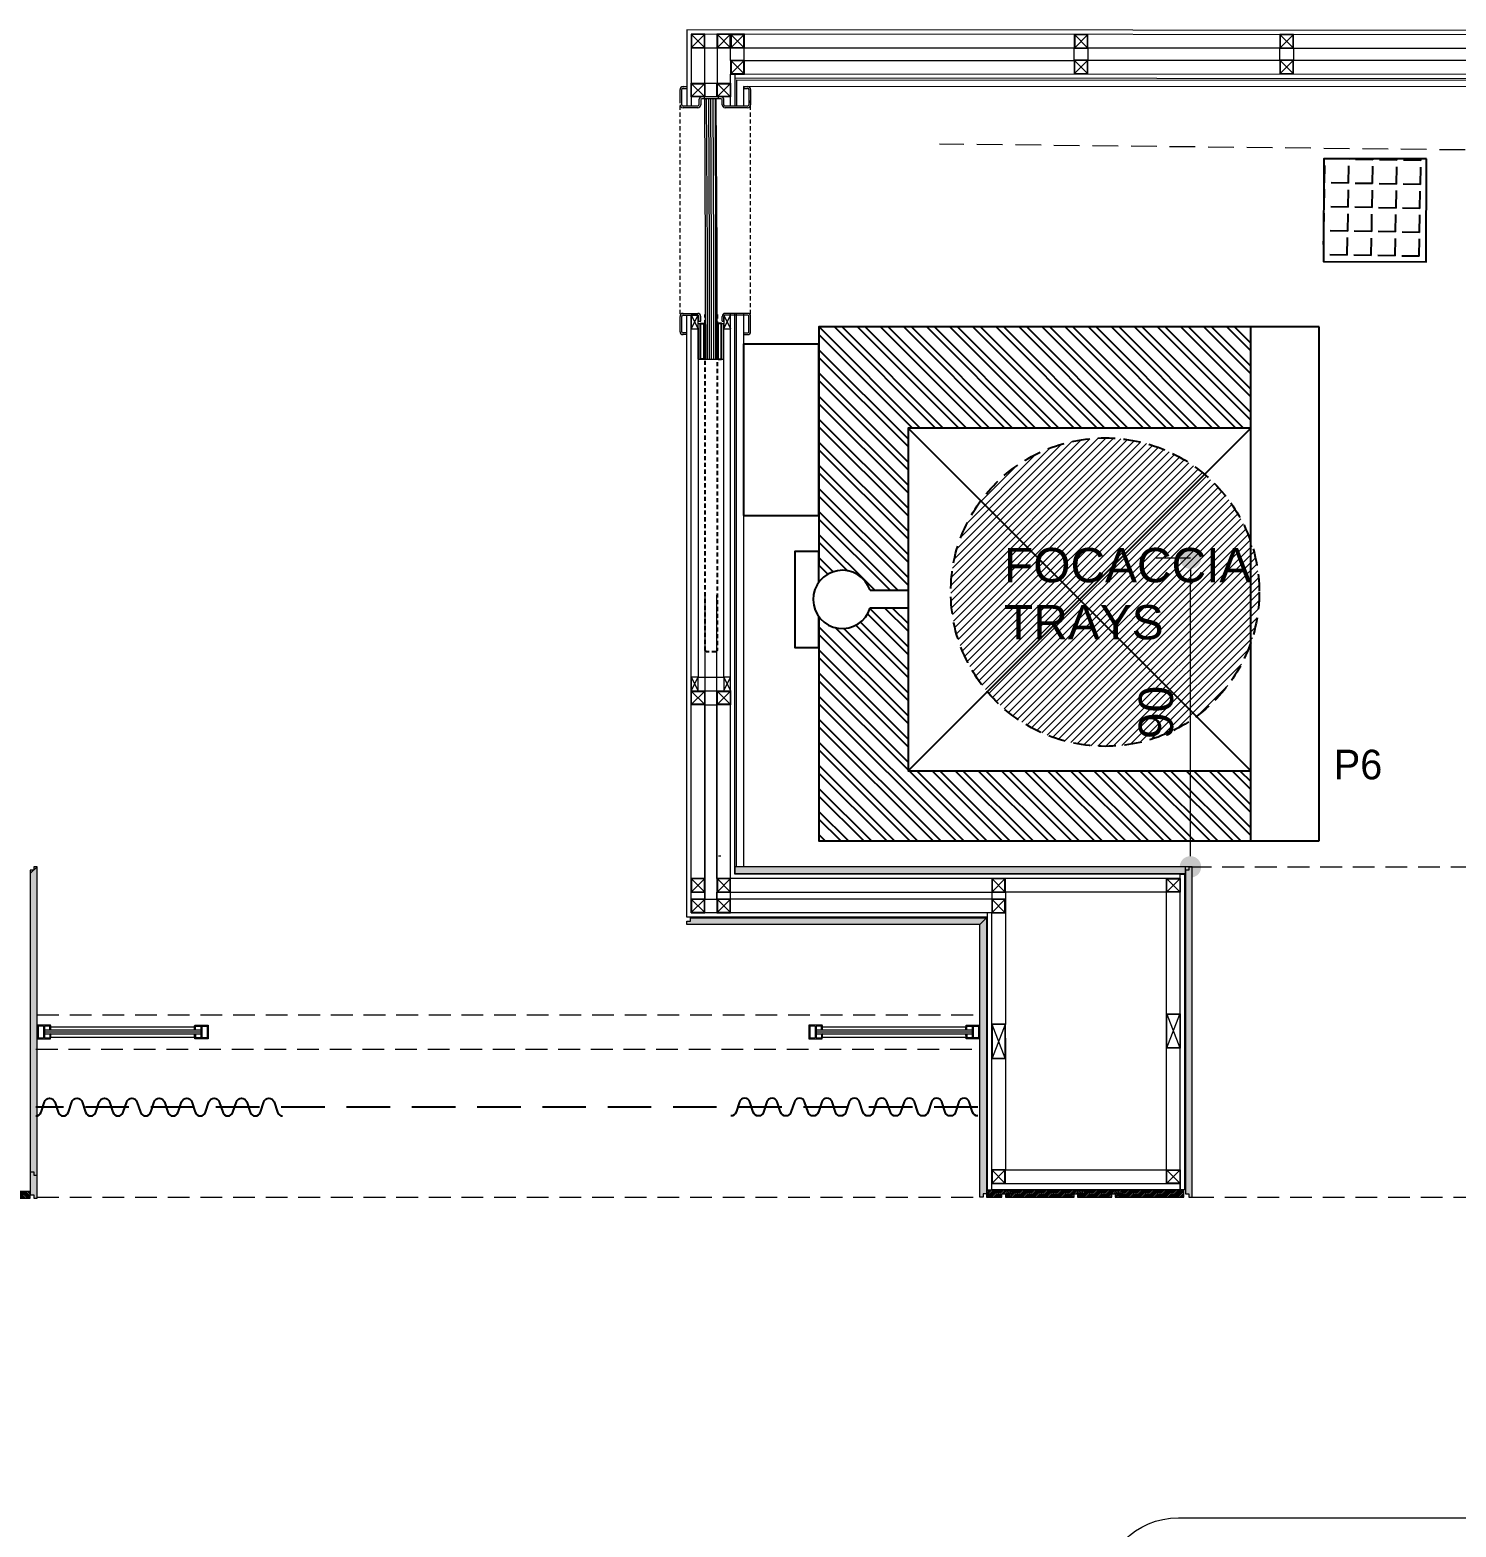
# Model space of a CAD drawing. Header units: centimetres. Extents: x 5488 to 20269, y -31398 to -19684.
# Drawn here: x 17343.6 to 17759.7, y -23240.3 to -22803.4 of the extents above; entities that cross this region are included whole.
import ezdxf
from ezdxf.enums import TextEntityAlignment as Align

# ---------------------------------------------------------------- set-up
doc = ezdxf.new("R2010")
doc.units = ezdxf.units.CM
doc.header["$PDMODE"] = 1
for name, pattern in [('( Hidden )', [0.375, 0.25, -0.125]), ('DASHED', [0.75, 0.5, -0.25]), ('HIDDEN', [9.525, 6.35, -3.175]), ('HIDDENX2', [19.05, 12.7, -6.35]), ('Overhead', [3.96875, 2.38125, -1.5875])]:
    doc.linetypes.add(name, pattern=pattern)
for name, color, linetype in [('0-LNS-VLF-PERDE', 10, 'Continuous'), ('11_Glas', 7, 'Continuous'), ('Normteile_KS', 8, 'Continuous'), ('S2000-002 Çizgi', 7, 'Continuous')]:
    doc.layers.add(name, color=color, linetype=linetype)
for name, color, linetype, lineweight in [('xxx_Auto_Dograma_Cam', 153, 'Continuous', 0), ('xxx_Auto_Dograma_Metal', 157, 'Continuous', 0), ('xxx_Auto_Duvar_Alcipan', 51, 'Continuous', 0), ('xxx_Auto_Duvar_Duvar Gorunus 02', 251, 'Continuous', 9), ('xxx_Auto_Element_Dograma Cam', 140, 'Continuous', 9), ('xxx_Auto_Element_Dograma Metal', 211, 'Continuous', 20), ('xxx_Auto_Kaplama_Ahşap', 34, 'Continuous', 0), ('xxx_Auto_Kaplama_Ahşap Tarama', 16, 'Continuous', 5), ('xxx_Auto_Kaplama_Doğal Taş', 43, 'Continuous', 13), ('xxx_Auto_Kaplama_Mermer', 43, 'Continuous', 13), ('xxx_Auto_Kaplama_Paslanmaz', 163, 'Continuous', 0), ('xxx_Auto_Konstruksiyon_Metal', 141, 'Continuous', 0), ('xxx_Auto_Mobilya_Ahsap', 34, 'Continuous', 20), ('xxx_Auto_Olcu_Ic', 33, 'Continuous', 9), ('xxx_Auto_Tefris_Silik', 252, 'Continuous', 13), ('xxx_Auto_Yardimci_Yazi', 7, 'Continuous', 9)]:
    doc.layers.add(name, color=color, linetype=linetype, lineweight=lineweight)
doc.layers.add('xxx_Auto_Kaplama_Mermer Tarama', color=7, linetype='Continuous', lineweight=0, true_color=0xadadad)
doc.styles.add('AUTOBAN', font='')
doc.styles.get("Standard").update_dxf_attribs({"font": 'arial.ttf'})
doc.styles.add('TAKSİM', font='GOTHIC.TTF', dxfattribs={"height": 20})
doc.styles.get('AUTOBAN').set_extended_font_data('Helvetica Normal Tr')
doc.dimstyles.new('AUTO_DIM_1-50', dxfattribs={"dimtxt": 10, "dimasz": 6.25, "dimexe": 10, "dimexo": 10, "dimgap": 5, "dimtad": 1, "dimdec": 0, "dimzin": 0, "dimdsep": 46, "dimtxsty": 'AUTOBAN', "dimblk": 'DOT', "dimcen": 5, "dimclrd": 256, "dimclre": 256, "dimclrt": 256, "dimadec": 0, "dimazin": 0, "dimtfac": 1, "dimtdec": 0, "dimtix": 1, "dimtofl": 0, "dimtmove": 1, "dimatfit": 3, "dimfxl": 15, "dimfxlon": 1, "dimtolj": 1, "dimtzin": 0, "dimlwd": -1, "dimlwe": -1, "dimarcsym": 0})

# ---------------------------------------------------------------- blocks, each defined once
blk = doc.blocks.new('gizliprofil_e')
at = {"layer": 'xxx_Auto_Element_Dograma Metal'}
for p, q in [((0.05, -2.3), (0.05, 1.1)), ((0.35, -2.3), (0.35, 1.1))]:
    blk.add_line(p, q, dxfattribs=at)
for points in [[(-1.7, -2.6), (2.2, -2.6), (2.2, 1.4), (-1.7, 1.4)], [(-1.5, 0.05), (-1.5, 0.05), (-1.5, 0.05), (-1.5, 1.1)], [(0.05, 1.1), (-1.5, 1.1)], [(0.35, -2.3), (1.9, -2.3), (1.9, 1.1), (0.35, 1.1)], [(-1.5, -1.25), (-1.5, -1.25), (-1.5, -1.25), (-1.5, -2.3)], [(-1.5, -2.3), (0.05, -2.3)]]:
    blk.add_lwpolyline(points, dxfattribs=at)
for centre, radius, start, end in [((3.52, 0.34), 5.32, 168.5228, 183.0808), ((-1.65, 0.24), 0.24, 230.6527, 307.686), ((2.75, -1.6), 4.56, 175.6886, 192.7072), ((-1.65, -1.44), 0.24, 52.3134, 129.3468)]:
    blk.add_arc(centre, radius, start, end, dxfattribs=at)
blk = doc.blocks.new('A$Cb3d25d0a')
at = {"layer": 'xxx_Auto_Konstruksiyon_Metal', "lineweight": 20}
h = blk.add_hatch(color=256, dxfattribs=at)
h.dxf.hatch_style = 1
h.paths.add_polyline_path([(2, 2), (2, -2), (-2, -2), (-2, 2)])
h.paths.add_polyline_path([(1.88, 1.88), (-1.88, 1.88), (-1.88, -1.88), (1.88, -1.88)], flags=16)
for points in [[(2, -2), (2, 2), (-2, 2), (-2, -2)], [(1.88, -1.88), (1.88, 1.88), (-1.88, 1.88), (-1.88, -1.88)]]:
    blk.add_lwpolyline(points, close=True, dxfattribs=at)
for points in [[(1.88, -1.88), (-1.88, 1.88)], [(1.88, 1.88), (-1.88, -1.88)]]:
    blk.add_lwpolyline(points, dxfattribs=at)
blk = doc.blocks.new('4X10 PROFİL')
at = {"layer": 'xxx_Auto_Konstruksiyon_Metal'}
h = blk.add_hatch(color=256, dxfattribs=at)
h.dxf.hatch_style = 1
h.paths.add_polyline_path([(6769.8, -31068.3), (6669.8, -31068.3), (6669.8, -31108.3), (6769.8, -31108.3)])
h.paths.add_polyline_path([(6768.8, -31107.3), (6670.8, -31107.3), (6670.8, -31069.3), (6768.8, -31069.3)], flags=16)
for p, q in [((6670.8, -31069.3), (6768.8, -31107.3)), ((6768.8, -31069.3), (6670.8, -31107.3))]:
    blk.add_line(p, q, dxfattribs=at)
for points in [[(6669.8, -31068.3), (6769.8, -31068.3), (6769.8, -31108.3), (6669.8, -31108.3)], [(6670.8, -31069.3), (6768.8, -31069.3), (6768.8, -31107.3), (6670.8, -31107.3)]]:
    blk.add_lwpolyline(points, close=True, dxfattribs=at)
blk = doc.blocks.new('A$C410F3985')
h = blk.add_hatch()
h.set_pattern_fill('ANSI32', color=256, scale=0.5)
h.set_pattern_definition([(45, (-12636.2415, 23374.5336), (-3.36759605, 3.36759605), []), (45, (-12633.9964, 23374.5336), (-3.36759605, 3.36759605), [])])
h.paths.add_polyline_path([(-84.57, 146), (-93.52, 146), (-150, 146), (-150, 20), (-129.52, 20), (-129.52, 120), (-81.96, 120), (-81.96, 131.02, -0.617986)])
h.paths.add_polyline_path([(0, 146), (-69.95, 146), (-74.47, 146, -0.608567), (-76.86, 131.09), (-76.86, 120), (-29.52, 120), (-29.52, 20), (0, 20)])
for p, q in [((-76.86, 131.09), (-76.86, 120)), ((-81.96, 131.02), (-81.96, 120)), ((-29.52, 120), (-129.52, 20)), ((-129.52, 120), (-29.52, 20)), ((-150, 20), (-150, 0)), ((0, 0), (0, 20)), ((-150, 0), (0, 0))]:
    blk.add_line(p, q)
for points in [[(-55, 168), (-55, 146), (-5, 146), (-5, 168)], [(-129.52, 20), (-29.52, 20), (-29.52, 120), (-129.52, 120)]]:
    blk.add_lwpolyline(points, close=True)
for points in [[(-74.47, 146), (-65.52, 146), (-65.52, 153), (-93.52, 153), (-93.52, 146), (-84.57, 146)], [(-84.57, 146), (-150, 146), (-150, 20), (0, 20), (0, 146), (-69.95, 146)]]:
    blk.add_lwpolyline(points)
blk.add_arc((-79.52, 139.16), 8.5, 288.2641, 253.3046)
blk = doc.blocks.new('_DOT')
at = {"color": 0, "linetype": 'ByBlock', "lineweight": 0}
blk.add_line((-0.5, 0), (-1, 0), dxfattribs=at)
at = {"linetype": 'ByBlock', "lineweight": 0, "const_width": 0.5}
blk.add_lwpolyline([(-0.25, 0, 1), (0.25, 0, 1)], format="xyb", close=True, dxfattribs=at)
blk = doc.blocks.new('*D383')
at = {"layer": 'Defpoints', "color": 0, "transparency": 16777216}
for p in [(17682.17, -22957.52), (17683.66, -22957.52), (17683.66, -23047.63)]:
    blk.add_point(p, dxfattribs=at)
at = {"layer": 'xxx_Auto_Olcu_Ic', "transparency": 16777216}
for p, q in [((17682.17, -22957.52), (17672.17, -22957.52)), ((17682.17, -23041.38), (17682.17, -22963.77)), ((17682.17, -23047.63), (17672.17, -23047.63))]:
    blk.add_line(p, q, dxfattribs=at)
at = {"layer": 'xxx_Auto_Olcu_Ic', "transparency": 16777216, "xscale": 6.25, "yscale": 6.25, "zscale": 6.25}
for p, rotation in [((17682.17, -22957.52), 90), ((17682.17, -23047.63), 270)]:
    blk.add_blockref('_DOT', p, dxfattribs=dict(at, rotation=rotation))
at = {"layer": 'xxx_Auto_Olcu_Ic', "transparency": 16777216, "insert": (17672.17, -23002.57), "char_height": 10, "attachment_point": 5, "rotation": 90, "style": 'AUTOBAN'}
blk.add_mtext('\\A1;90', dxfattribs=at)
blk = doc.blocks.new('*U119')
at = {"layer": '0-LNS-VLF-PERDE', "ltscale": 4}
for points in [[(-167.48, 3.42, 0.322823), (-165.98, 4.5), (-164.98, 7.5, -0.720759), (-161.98, 7.5), (-160.98, 4.5, 0.720759), (-157.98, 4.5), (-156.98, 7.5, -0.322823), (-155.48, 8.58, -0.322823), (-153.98, 7.5), (-152.98, 4.5, 0.720759), (-149.98, 4.5), (-148.98, 7.5, -0.720759), (-145.98, 7.5), (-144.98, 4.5, 0.720759), (-141.98, 4.5), (-140.98, 7.5, -0.322823), (-139.48, 8.58, -0.322823), (-137.98, 7.5), (-136.98, 4.5, 0.720759), (-133.98, 4.5), (-132.98, 7.5, -0.720759), (-129.98, 7.5), (-128.98, 4.5, 0.720759), (-125.98, 4.5), (-124.98, 7.5, -0.322823), (-123.48, 8.58, -0.322823), (-121.98, 7.5), (-120.98, 4.5, 0.720759), (-117.98, 4.5), (-116.98, 7.5, -0.720759), (-113.98, 7.5), (-112.98, 4.5, 0.322823), (-111.48, 3.42, 0.322823), (-109.98, 4.5), (-108.98, 7.5, -0.720759), (-105.98, 7.5), (-104.98, 4.5, 0.720759), (-101.98, 4.5), (-100.98, 7.5, -0.322823), (-99.48, 8.58, -0.322823), (-97.98, 7.5), (-96.98, 4.5, 0.322823), (-95.48, 3.42, 0.322823)], [(107.32, 3.42, -0.322823), (105.82, 4.5), (104.82, 7.5, 0.720759), (101.82, 7.5), (100.82, 4.5, -0.720759), (97.82, 4.5), (96.82, 7.5, 0.322823), (95.32, 8.58, 0.322823), (93.82, 7.5), (92.82, 4.5, -0.720759), (89.82, 4.5), (88.82, 7.5, 0.720759), (85.82, 7.5), (84.82, 4.5, -0.720759), (81.82, 4.5), (80.82, 7.5, 0.322823), (79.32, 8.58, 0.322823), (77.82, 7.5), (76.82, 4.5, -0.720759), (73.82, 4.5), (72.82, 7.5, 0.720759), (69.82, 7.5), (68.82, 4.5, -0.720759), (65.82, 4.5), (64.82, 7.5, 0.322823), (63.32, 8.58, 0.322823), (61.82, 7.5), (60.82, 4.5, -0.720759), (57.82, 4.5), (56.82, 7.5, 0.720759), (53.82, 7.5), (52.82, 4.5, -0.322823), (51.32, 3.42, -0.322823), (49.82, 4.5), (48.82, 7.5, 0.720759), (45.82, 7.5), (44.82, 4.5, -0.720759), (41.82, 4.5), (40.82, 7.5, 0.322823), (39.32, 8.58, 0.322823), (37.82, 7.5), (36.82, 4.5, -0.322823), (35.32, 3.42, -0.322823)]]:
    blk.add_lwpolyline(points, format="xyb", dxfattribs=at)
at = {"layer": '0-LNS-VLF-PERDE', "linetype": 'HIDDENX2'}
blk.add_lwpolyline([(-167.48, 6), (107.32, 6)], dxfattribs=at)

msp = doc.modelspace()

# ---------------------------------------------------------------- hatches: boundary and pattern name
at = {"layer": 'S2000-002 Çizgi'}
h = msp.add_hatch(dxfattribs=at)
h.set_pattern_fill('ANGLE', color=1, angle=88.961)
h.set_pattern_definition([(88.961003, (10220.387, 0), (-6.9838516, 0.1266585), [5.08, -1.905]), (178.961003, (10220.387, 0), (-0.1266585, -6.9838516), [5.08, -1.905])])
h.paths.add_polyline_path([(17720.99, -22870.97), (17750.99, -22871.03), (17751.06, -22841.03), (17721.06, -22840.97)])
at = {"layer": 'xxx_Auto_Kaplama_Ahşap Tarama'}
h = msp.add_hatch(dxfattribs=at)
h.set_pattern_fill('ANSI31', color=250, scale=0.5)
h.set_pattern_definition([(45, (5514.4748, 130.3254), (-1.122532015, 1.122532015), [])])
edge = h.paths.add_edge_path()
edge.add_arc((17657.25, -22967.46), 45, 0, 360)
at = {"layer": 'xxx_Auto_Kaplama_Ahşap Tarama', "true_color": 0xcba65d}
h = msp.add_hatch(dxfattribs=at)
h.set_pattern_fill('JIS_WOOD', color=43, scale=0.5, angle=90)
h.set_pattern_definition([(135, (-4827.79118, -1951.20593), (-0.2499999996, -0.2499999996), [])])
h.paths.add_polyline_path([(17343.68, -23142.32), (17329.72, -23142.32), (17329.72, -23143.32), (17328.72, -23143.32), (17328.72, -23144.32), (17343.68, -23144.32)])
h = msp.add_hatch(dxfattribs=at)
h.set_pattern_fill('JIS_WOOD', color=43, scale=0.5)
h.set_pattern_definition([(45, (11599.59725, -459.07674), (-0.2499999996, 0.2499999996), [])])
h.paths.add_polyline_path([(17627.17, -23143.01), (17630.17, -23143.01), (17630.17, -23142.01), (17629.85, -23142.01), (17622.68, -23142.01), (17622.68, -23144.01), (17627.17, -23144.01)])
h = msp.add_hatch(dxfattribs=at)
h.set_pattern_fill('JIS_WOOD', color=43, scale=0.5)
h.set_pattern_definition([(45, (11620.6389, -459.07674), (-0.2499999996, 0.2499999996), [])])
h.paths.add_polyline_path([(17648.21, -23143.01), (17651.21, -23143.01), (17651.21, -23142.01), (17650.89, -23142.01), (17630.21, -23142.01), (17630.21, -23143.11), (17628.17, -23143.11), (17628.17, -23144.01), (17648.21, -23144.01)])
h = msp.add_hatch(dxfattribs=at)
h.set_pattern_fill('JIS_WOOD', color=43, scale=0.5)
h.set_pattern_definition([(45, (11631.63644, -459.07965), (-0.2499999996, 0.2499999996), [])])
h.paths.add_polyline_path([(17659.21, -23143.01), (17662.21, -23143.01), (17662.21, -23142.01), (17661.89, -23142.01), (17651.21, -23142.01), (17651.21, -23143.11), (17649.21, -23143.11), (17649.21, -23144.01), (17659.21, -23144.01)])
h = msp.add_hatch(dxfattribs=at)
h.set_pattern_fill('JIS_WOOD', color=43, scale=0.5)
h.set_pattern_definition([(45, (11636.47193, -459.07965), (-0.2499999996, 0.2499999996), [])])
h.paths.add_polyline_path([(17680.25, -23142.01), (17675.85, -23142.01), (17662.21, -23142.01), (17662.21, -23143.11), (17660.21, -23143.11), (17660.21, -23144.01), (17680.25, -23144.02)])
at = {"layer": 'xxx_Auto_Kaplama_Mermer Tarama'}
h = msp.add_hatch(dxfattribs=at)
h.set_pattern_fill('AR-CONC', color=241, scale=0.01)
h.set_pattern_definition([(50, (11300.2989, -452.6365), (1.82184669, -0.15939086), [0.1905, -2.0955]), (355, (11300.2989, -452.6365), (-0.35243421, 1.91056845), [0.1524, -1.67640584]), (100.451445, (11300.4507, -452.6498), (1.46941247, 1.75117752), [0.16190009, -1.78090245]), (46.1842, (11300.2989, -452.1285), (2.7107904, -0.42042328), [0.28575, -3.14325]), (96.635558, (11300.5247, -452.1635), (2.37404134, 2.47426125), [0.24285023, -2.67135608]), (351.184151, (11300.2989, -452.1285), (2.37404134, 2.47426125), [0.22859967, -2.51459732]), (21, (11300.5529, -452.2555), (1.51614391, -1.02265198), [0.1905, -2.0955]), (326, (11300.5529, -452.2555), (0.61802028, 1.84187966), [0.1524, -1.6764]), (71.451445, (11300.6792, -452.3407), (2.13416419, 0.81922769), [0.16190009, -1.78089938]), (37.5, (11300.29885, -452.6365), (0.030886033, 0.845550389), [0, -1.65608, 0, -1.7018, 0, -1.68275]), (7.5, (11300.29885, -452.6365), (0.668196625, 1.001805748), [0, -0.97028, 0, -1.61798, 0, -0.64135]), (327.5, (11299.7324, -452.6365), (1.355905952, -0.05728744), [0, -0.635, 0, -1.9812, 0, -2.6289]), (317.5, (11299.4784, -452.6365), (1.481291814, 0.25426491), [0, -0.8255, 0, -1.31572, 0, -1.8669])])
h.paths.add_polyline_path([(17345.68, -23137.57), (17344.68, -23137.57), (17344.68, -23136.57), (17343.68, -23136.57), (17343.68, -23135.57), (17343.68, -23049.57), (17343.68, -23049.57), (17343.68, -23048.57), (17344.68, -23048.57), (17344.68, -23047.57), (17345.68, -23047.57)])
h = msp.add_hatch(dxfattribs=at)
h.set_pattern_fill('AR-CONC', color=241, scale=0.01)
h.set_pattern_definition([(50, (11300.2989, -452.6365), (1.82184669, -0.15939086), [0.1905, -2.0955]), (355, (11300.2989, -452.6365), (-0.35243421, 1.91056845), [0.1524, -1.67640584]), (100.451445, (11300.4507, -452.6498), (1.46941247, 1.75117752), [0.16190009, -1.78090245]), (46.1842, (11300.2989, -452.1285), (2.7107904, -0.42042328), [0.28575, -3.14325]), (96.635558, (11300.5247, -452.1635), (2.37404134, 2.47426125), [0.24285023, -2.67135608]), (351.184151, (11300.2989, -452.1285), (2.37404134, 2.47426125), [0.22859967, -2.51459732]), (21, (11300.5529, -452.2555), (1.51614391, -1.02265198), [0.1905, -2.0955]), (326, (11300.5529, -452.2555), (0.61802028, 1.84187966), [0.1524, -1.6764]), (71.451445, (11300.6792, -452.3407), (2.13416419, 0.81922769), [0.16190009, -1.78089938]), (37.5, (11300.29885, -452.6365), (0.030886033, 0.845550389), [0, -1.65608, 0, -1.7018, 0, -1.68275]), (7.5, (11300.29885, -452.6365), (0.668196625, 1.001805748), [0, -0.97028, 0, -1.61798, 0, -0.64135]), (327.5, (11299.7324, -452.6365), (1.355905952, -0.05728744), [0, -0.635, 0, -1.9812, 0, -2.6289]), (317.5, (11299.4784, -452.6365), (1.481291814, 0.25426491), [0, -0.8255, 0, -1.31572, 0, -1.8669])])
h.paths.add_polyline_path([(17345.68, -23047.57), (17343.68, -23049.57), (17343.68, -23049.57), (17343.68, -23049.57), (17343.68, -23135.57), (17343.68, -23143.32), (17344.68, -23143.32), (17344.68, -23144.32), (17345.68, -23144.32)])
h = msp.add_hatch(dxfattribs=at)
h.set_pattern_fill('AR-CONC', color=241, scale=0.01)
h.set_pattern_definition([(50, (10220.387, 7e-12), (1.82184669, -0.15939086), [0.1905, -2.0955]), (355, (10220.387, 7e-12), (-0.35243421, 1.91056845), [0.1524, -1.67640584]), (100.451445, (10220.5388, -0.0133), (1.46941247, 1.75117752), [0.16190009, -1.78090245]), (46.1842, (10220.387, 0.508), (2.7107904, -0.42042328), [0.28575, -3.14325]), (96.635558, (10220.6129, 0.473), (2.37404134, 2.47426125), [0.24285023, -2.67135608]), (351.184151, (10220.387, 0.508), (2.37404134, 2.47426125), [0.22859967, -2.51459732]), (21, (10220.641, 0.381), (1.51614391, -1.02265198), [0.1905, -2.0955]), (326, (10220.641, 0.381), (0.61802028, 1.84187966), [0.1524, -1.6764]), (71.451445, (10220.7673, 0.2958), (2.13416419, 0.81922769), [0.16190009, -1.78089938]), (37.5, (10220.38697, 7e-12), (0.030886033, 0.845550389), [0, -1.65608, 0, -1.7018, 0, -1.68275]), (7.5, (10220.387, 7e-12), (0.668196625, 1.001805748), [0, -0.97028, 0, -1.61798, 0, -0.64135]), (327.5, (10219.82055, 7e-12), (1.355905952, -0.05728744), [0, -0.635, 0, -1.9812, 0, -2.6289]), (317.5, (10219.5665, 7e-12), (1.481291814, 0.25426491), [0, -0.8255, 0, -1.31572, 0, -1.8669])])
h.paths.add_polyline_path([(17680.68, -23047.57), (17549.27, -23047.57), (17549.27, -23049.57), (17680.68, -23049.57)])
h = msp.add_hatch(dxfattribs=at)
h.set_pattern_fill('AR-CONC', color=241, scale=0.01)
h.set_pattern_definition([(50, (11637.298, -452.638), (1.82184669, -0.15939086), [0.1905, -2.0955]), (355, (11637.298, -452.638), (-0.35243421, 1.91056845), [0.1524, -1.67640584]), (100.451445, (11637.4498, -452.6512), (1.46941247, 1.75117752), [0.16190009, -1.78090245]), (46.1842, (11637.298, -452.13), (2.7107904, -0.42042328), [0.28575, -3.14325]), (96.635558, (11637.524, -452.165), (2.37404134, 2.47426125), [0.24285023, -2.67135608]), (351.184151, (11637.298, -452.13), (2.37404134, 2.47426125), [0.22859967, -2.51459732]), (21, (11637.552, -452.257), (1.51614391, -1.02265198), [0.1905, -2.0955]), (326, (11637.552, -452.257), (0.61802028, 1.84187966), [0.1524, -1.6764]), (71.451445, (11637.6784, -452.3422), (2.13416419, 0.81922769), [0.16190009, -1.78089938]), (37.5, (11637.298, -452.63796), (0.030886033, 0.845550389), [0, -1.65608, 0, -1.7018, 0, -1.68275]), (7.5, (11637.298, -452.638), (0.668196625, 1.001805748), [0, -0.97028, 0, -1.61798, 0, -0.64135]), (327.5, (11636.7316, -452.63796), (1.355905952, -0.05728744), [0, -0.635, 0, -1.9812, 0, -2.6289]), (317.5, (11636.4776, -452.638), (1.481291814, 0.25426491), [0, -0.8255, 0, -1.31572, 0, -1.8669])])
h.paths.add_polyline_path([(17682.68, -23144.01), (17681.68, -23144.01), (17681.68, -23143.01), (17680.68, -23143.01), (17680.68, -23135.57), (17680.68, -23049.57), (17680.68, -23049.57), (17680.68, -23048.57), (17681.68, -23048.57), (17681.68, -23047.57), (17682.68, -23047.57)])
h = msp.add_hatch(dxfattribs=at)
h.set_pattern_fill('AR-CONC', color=241, scale=0.01)
h.set_pattern_definition([(50, (10171.302, 7e-12), (1.82184669, -0.15939086), [0.1905, -2.0955]), (355, (10171.302, 7e-12), (-0.35243421, 1.91056845), [0.1524, -1.67640584]), (100.451445, (10171.4539, -0.0133), (1.46941247, 1.75117752), [0.16190009, -1.78090245]), (46.1842, (10171.302, 0.508), (2.7107904, -0.42042328), [0.28575, -3.14325]), (96.635558, (10171.528, 0.473), (2.37404134, 2.47426125), [0.24285023, -2.67135608]), (351.184151, (10171.302, 0.508), (2.37404134, 2.47426125), [0.22859967, -2.51459732]), (21, (10171.556, 0.381), (1.51614391, -1.02265198), [0.1905, -2.0955]), (326, (10171.556, 0.381), (0.61802028, 1.84187966), [0.1524, -1.6764]), (71.451445, (10171.6824, 0.2958), (2.13416419, 0.81922769), [0.16190009, -1.78089938]), (37.5, (10171.30203, 7e-12), (0.030886033, 0.845550389), [0, -1.65608, 0, -1.7018, 0, -1.68275]), (7.5, (10171.302, 7e-12), (0.668196625, 1.001805748), [0, -0.97028, 0, -1.61798, 0, -0.64135]), (327.5, (10170.7356, 7e-12), (1.355905952, -0.05728744), [0, -0.635, 0, -1.9812, 0, -2.6289]), (317.5, (10170.4816, 7e-12), (1.481291814, 0.25426491), [0, -0.8255, 0, -1.31572, 0, -1.8669])])
h.paths.add_polyline_path([(17620.68, -23064.46), (17535.26, -23064.46), (17535.26, -23063.46), (17536.26, -23063.46), (17536.26, -23062.46), (17622.68, -23062.46)])
h = msp.add_hatch(dxfattribs=at)
h.set_pattern_fill('AR-CONC', color=241, scale=0.01)
h.set_pattern_definition([(50, (11522.3492, -452.6365), (1.82184669, -0.15939086), [0.1905, -2.0955]), (355, (11522.3492, -452.6365), (-0.35243421, 1.91056845), [0.1524, -1.67640584]), (100.451445, (11522.501, -452.6497), (1.46941247, 1.75117752), [0.16190009, -1.78090245]), (46.1842, (11522.3492, -452.1285), (2.7107904, -0.42042328), [0.28575, -3.14325]), (96.635558, (11522.575, -452.1635), (2.37404134, 2.47426125), [0.24285023, -2.67135608]), (351.184151, (11522.3492, -452.1285), (2.37404134, 2.47426125), [0.22859967, -2.51459732]), (21, (11522.6032, -452.2555), (1.51614391, -1.02265198), [0.1905, -2.0955]), (326, (11522.6032, -452.2555), (0.61802028, 1.84187966), [0.1524, -1.6764]), (71.451445, (11522.7295, -452.3407), (2.13416419, 0.81922769), [0.16190009, -1.78089938]), (37.5, (11522.3492, -452.63645), (0.030886033, 0.845550389), [0, -1.65608, 0, -1.7018, 0, -1.68275]), (7.5, (11522.3492, -452.63645), (0.668196625, 1.001805748), [0, -0.97028, 0, -1.61798, 0, -0.64135]), (327.5, (11521.78276, -452.63645), (1.355905952, -0.05728744), [0, -0.635, 0, -1.9812, 0, -2.6289]), (317.5, (11521.5288, -452.6365), (1.481291814, 0.25426491), [0, -0.8255, 0, -1.31572, 0, -1.8669])])
h.paths.add_polyline_path([(17621.68, -23063.27), (17620.68, -23063.27), (17620.68, -23144.01), (17621.68, -23144.01), (17621.68, -23143.01), (17622.68, -23143.01), (17622.68, -23135.57), (17622.68, -23062.27), (17621.68, -23062.27)])

# ---------------------------------------------------------------- linework, layer by layer
at = {"layer": '11_Glas', "linetype": 'Overhead', "ltscale": 0.5}
msp.add_lwpolyline([(17544.04, -22886.45), (17544.04, -22984.5), (17543.69, -22984.84), (17540.92, -22984.84), (17540.57, -22984.5), (17540.56, -22886.45)], dxfattribs=at)
at = {"layer": 'Normteile_KS'}
for p, q in [((17540.27, -22899.51), (17540.27, -22889.1)), ((17544.33, -22899.51), (17544.33, -22889.1))]:
    msp.add_line(p, q, dxfattribs=at)
for points in [[(17540.56, -22899.51), (17540.56, -22899.22), (17540.27, -22899.51), (17539.23, -22899.51), (17539.23, -22899.51), (17539.23, -22889.1), (17540.27, -22889.1), (17540.56, -22889.4)], [(17544.03, -22899.51), (17544.03, -22899.22), (17544.33, -22899.51), (17545.37, -22899.51), (17545.37, -22899.51), (17545.37, -22889.1), (17544.33, -22889.1), (17544.03, -22889.4)]]:
    msp.add_lwpolyline(points, close=True, dxfattribs=at)
at = {"layer": 'S2000-002 Çizgi', "color": 1}
msp.add_lwpolyline([(17751.06, -22841.03), (17721.06, -22840.97), (17720.99, -22870.97), (17750.99, -22871.03)], close=True, dxfattribs=at)
at = {"layer": 'S2000-002 Çizgi', "linetype": 'DASHED', "ltscale": 10}
msp.add_circle((17657.25, -22967.46), 45, dxfattribs=at)
at = {"layer": 'xxx_Auto_Dograma_Cam'}
for points in [[(17540.84, -22823.48), (17541.12, -22868.44), (17541.12, -22899.51)], [(17541.51, -22823.48), (17541.74, -22868.44), (17541.74, -22899.51)], [(17542.17, -22823.48), (17542.36, -22868.44), (17542.36, -22899.51)], [(17542.84, -22823.48), (17542.98, -22868.44), (17542.98, -22899.51)], [(17543.51, -22823.52), (17543.6, -22868.44), (17543.6, -22899.51)]]:
    msp.add_lwpolyline(points, dxfattribs=at)
at = {"layer": 'xxx_Auto_Dograma_Metal'}
for p, q in [((17349.66, -23094.29), (17391.68, -23094.29)), ((17349.66, -23097.29), (17391.68, -23097.29)), ((17574.75, -23097.29), (17616.77, -23097.29)), ((17574.76, -23094.29), (17616.77, -23094.29))]:
    msp.add_line(p, q, dxfattribs=at)
msp.add_lwpolyline([(17540.57, -22868.44), (17540.57, -22899.16), (17540.92, -22899.51), (17543.69, -22899.51), (17544.04, -22899.16), (17544.04, -22868.44), (17543.81, -22823.82), (17543.46, -22823.48), (17540.69, -22823.48), (17540.34, -22823.82)], close=True, dxfattribs=at)
at = {"layer": 'xxx_Auto_Duvar_Alcipan'}
for points in [[(17549.27, -22817.42), (17795.52, -22817.54), (17795.52, -22803.54), (17535.26, -22803.4), (17535.26, -22825.6)], [(17794.27, -22816.29), (17794.27, -22804.79), (17536.51, -22804.65), (17536.51, -22825.6)], [(17548.02, -22816.17), (17790.27, -22816.29), (17790.27, -22816.29)], [(17622.88, -23062.27), (17535.26, -23062.27), (17535.26, -22886.64)], [(17624.18, -23061.02), (17536.51, -23061.02), (17536.51, -22886.64)], [(17548.02, -23041.89), (17548.02, -22886.12)], [(17549.27, -23041.89), (17549.27, -22886.12)], [(17679.18, -23051.02), (17548.02, -23051.02), (17548.02, -23041.89)], [(17679.18, -23049.77), (17549.27, -23049.77), (17549.27, -23041.89)]]:
    msp.add_lwpolyline(points, dxfattribs=at)
for points in [[(17549.27, -22825.6), (17548.02, -22825.6), (17548.02, -22816.27), (17549.27, -22816.27)], [(17679.18, -23141.83), (17679.18, -23049.76), (17680.48, -23049.76), (17680.48, -23141.83)], [(17624.18, -23141.83), (17624.18, -23061.02), (17622.88, -23061.02), (17622.88, -23141.83)]]:
    msp.add_lwpolyline(points, close=True, dxfattribs=at)
at = {"layer": 'xxx_Auto_Duvar_Duvar Gorunus 02', "color": 6, "linetype": '( Hidden )', "ltscale": 30}
msp.add_lwpolyline([(18561.02, -22847.33), (17608.99, -22836.72)], dxfattribs=at)
at = {"layer": 'xxx_Auto_Element_Dograma Cam'}
for p, q in [((17347.83, -23095.19), (17393.43, -23095.19)), ((17347.83, -23095.79), (17393.43, -23095.79)), ((17347.83, -23096.39), (17393.43, -23096.39)), ((17572.92, -23095.19), (17618.52, -23095.19)), ((17572.92, -23095.79), (17618.52, -23095.79)), ((17572.92, -23096.39), (17618.52, -23096.39))]:
    msp.add_line(p, q, dxfattribs=at)
at = {"layer": 'xxx_Auto_Kaplama_Ahşap'}
for points in [[(17624.18, -23141.82), (17624.18, -23140.01), (17679.18, -23140.02), (17679.18, -23141.83)], [(17627.17, -23143.01), (17630.17, -23143.01), (17630.17, -23142.01), (17629.85, -23142.01), (17622.68, -23142.01), (17622.68, -23144.01), (17627.17, -23144.01)], [(17648.21, -23143.01), (17651.21, -23143.01), (17651.21, -23142.01), (17650.89, -23142.01), (17630.21, -23142.01), (17630.21, -23143.11), (17628.17, -23143.11), (17628.17, -23144.01), (17648.21, -23144.01)], [(17659.21, -23143.01), (17662.21, -23143.01), (17662.21, -23142.01), (17661.89, -23142.01), (17651.21, -23142.01), (17651.21, -23143.11), (17649.21, -23143.11), (17649.21, -23144.01), (17659.21, -23144.01)], [(17680.25, -23142.01), (17675.85, -23142.01), (17675.85, -23142.01), (17662.21, -23142.01), (17662.21, -23143.11), (17660.21, -23143.11), (17660.21, -23144.01), (17680.25, -23144.02)]]:
    msp.add_lwpolyline(points, close=True, dxfattribs=at)
msp.add_lwpolyline([(17678.69, -23237.57), (18048.69, -23237.57, -1), (18048.69, -23282.57), (17678.69, -23282.57, -1)], format="xyb", close=True, dxfattribs=at)
at = {"layer": 'xxx_Auto_Kaplama_Doğal Taş'}
for points in [[(17549.77, -22817.92), (17789.9, -22818.03), (17789.9, -22818.04), (17796.02, -22818.04), (17796.02, -22812.29), (17798.02, -22812.29), (17798.02, -22820.04), (17551.77, -22819.92)], [(17549.77, -22817.92), (17549.77, -22825.6)], [(17789.9, -22820.03), (17551.77, -22819.92), (17551.77, -22825.6)], [(17551.77, -22886.12), (17551.77, -23047.57), (17549.77, -23047.57), (17549.77, -22886.12)]]:
    msp.add_lwpolyline(points, dxfattribs=at)
at = {"layer": 'xxx_Auto_Kaplama_Mermer'}
for points in [[(17343.68, -23136.57), (17344.68, -23136.57), (17344.68, -23137.57), (17345.68, -23137.57), (17345.68, -23047.57), (17344.68, -23047.57), (17344.68, -23048.57), (17343.68, -23048.57)], [(17343.68, -23049.57), (17343.68, -23143.32), (17344.68, -23143.32), (17344.68, -23144.32), (17345.68, -23144.32), (17345.68, -23047.57)], [(17680.68, -23047.57), (17549.27, -23047.57), (17549.27, -23049.57), (17680.68, -23049.57)], [(17680.68, -23143.01), (17681.68, -23143.01), (17681.68, -23144.01), (17682.68, -23144.01), (17682.68, -23047.57), (17681.68, -23047.57), (17681.68, -23048.57), (17680.68, -23048.57)], [(17620.68, -23064.46), (17535.26, -23064.46), (17535.26, -23063.46), (17536.26, -23063.46), (17536.26, -23062.46), (17622.68, -23062.46)], [(17622.68, -23062.46), (17622.68, -23143.01), (17621.68, -23143.01), (17621.68, -23144.01), (17620.68, -23144.01), (17620.68, -23064.46)]]:
    msp.add_lwpolyline(points, close=True, dxfattribs=at)
at = {"layer": 'xxx_Auto_Kaplama_Paslanmaz'}
for p, q in [((17533.26, -22824.13), (17533.26, -22820.78)), ((17533.78, -22825.25), (17533.78, -22820.78)), ((17534.13, -22819.92), (17535.26, -22819.92)), ((17534.13, -22820.44), (17535.26, -22820.44)), ((17535.26, -22819.92), (17535.26, -22820.44)), ((17551.85, -22819.92), (17552.98, -22819.92)), ((17551.85, -22819.92), (17551.85, -22820.44)), ((17551.85, -22820.44), (17552.98, -22820.44)), ((17553.33, -22820.78), (17553.33, -22825.25)), ((17553.85, -22820.78), (17553.85, -22825.25)), ((17538.43, -22825.6), (17534.13, -22825.6)), ((17538.43, -22826.12), (17534.13, -22826.12)), ((17538.77, -22823.82), (17538.77, -22825.25)), ((17539.29, -22823.82), (17539.29, -22825.25)), ((17544.53, -22822.96), (17539.64, -22822.96)), ((17544.51, -22823.48), (17539.64, -22823.48)), ((17540.34, -22823.48), (17540.34, -22822.96)), ((17544.5, -22823.48), (17544.5, -22822.96)), ((17545.19, -22822.96), (17544.5, -22822.96)), ((17545.19, -22823.48), (17544.5, -22823.48)), ((17545.54, -22825.25), (17545.54, -22823.82)), ((17546.06, -22825.25), (17546.06, -22823.82)), ((17552.98, -22825.6), (17546.41, -22825.6)), ((17552.98, -22826.12), (17546.41, -22826.12)), ((17533.26, -22891.45), (17533.26, -22886.98)), ((17533.78, -22891.45), (17533.78, -22886.98)), ((17534.13, -22886.12), (17538.43, -22886.12)), ((17534.13, -22886.64), (17538.43, -22886.64)), ((17538.77, -22888.41), (17538.77, -22886.98)), ((17539.29, -22888.41), (17539.29, -22886.98)), ((17545.54, -22888.41), (17545.54, -22886.98)), ((17546.06, -22888.41), (17546.06, -22886.98)), ((17552.98, -22886.12), (17546.41, -22886.12)), ((17552.98, -22886.64), (17546.41, -22886.64)), ((17553.33, -22891.45), (17553.33, -22886.98)), ((17553.85, -22891.45), (17553.85, -22886.98)), ((17535.26, -22891.8), (17534.13, -22891.8)), ((17535.26, -22892.32), (17534.13, -22892.32)), ((17535.26, -22892.32), (17535.26, -22891.8)), ((17538.53, -22899.51), (17538.53, -22889.1)), ((17538.53, -22889.1), (17540.56, -22889.1)), ((17538.77, -22888.41), (17539.29, -22888.41)), ((17544.03, -22889.1), (17546.06, -22889.1)), ((17545.54, -22888.41), (17546.06, -22888.41)), ((17546.06, -22899.51), (17546.06, -22889.1)), ((17551.85, -22891.8), (17552.98, -22891.8)), ((17551.85, -22892.32), (17552.98, -22892.32)), ((17538.55, -22899.51), (17546.06, -22899.51)), ((17545.19, -23044.53), (17544.5, -23044.53))]:
    msp.add_line(p, q, dxfattribs=at)
at = {"layer": 'xxx_Auto_Kaplama_Paslanmaz', "linetype": 'Overhead', "ltscale": 0.5}
for p, q in [((17533.26, -22888.26), (17533.26, -22823.96)), ((17553.85, -22888.26), (17553.85, -22823.96))]:
    msp.add_line(p, q, dxfattribs=at)
at = {"layer": 'xxx_Auto_Kaplama_Paslanmaz'}
for centre, radius, start, end in [((17534.13, -22820.78), 0.867, 89.9862, 180), ((17534.13, -22820.78), 0.347, 89.9425, 180), ((17552.98, -22820.78), 0.867, 0, 90.0138), ((17552.98, -22820.78), 0.347, 0, 90.0575), ((17534.13, -22825.25), 0.867, 180, 270.0138), ((17534.13, -22825.25), 0.347, 180, 270.0575), ((17538.43, -22825.25), 0.867, 270, 0), ((17538.43, -22825.25), 0.347, 270, 0), ((17539.64, -22823.82), 0.867, 90, 180), ((17539.64, -22823.82), 0.347, 90, 180), ((17545.19, -22823.82), 0.867, 0, 90), ((17545.19, -22823.82), 0.347, 0, 90), ((17546.41, -22825.25), 0.867, 180, 270), ((17546.41, -22825.25), 0.347, 180, 270), ((17552.98, -22825.25), 0.867, 269.9862, 0), ((17552.98, -22825.25), 0.347, 269.9425, 0), ((17534.13, -22886.98), 0.867, 89.9862, 180), ((17534.13, -22886.98), 0.347, 89.9425, 180), ((17538.43, -22886.98), 0.867, 0, 90), ((17538.43, -22886.98), 0.347, 0, 90), ((17546.41, -22886.98), 0.867, 90, 180), ((17546.41, -22886.98), 0.347, 90, 180), ((17552.98, -22886.98), 0.867, 0, 90.0138), ((17552.98, -22886.98), 0.347, 0, 90.0575), ((17534.13, -22891.45), 0.867, 180, 270.0138), ((17534.13, -22891.45), 0.347, 180, 270.0575), ((17552.98, -22891.45), 0.867, 269.9862, 0), ((17552.98, -22891.45), 0.347, 269.9425, 0)]:
    msp.add_arc(centre, radius, start, end, dxfattribs=at)
at = {"layer": 'xxx_Auto_Konstruksiyon_Metal'}
msp.add_line((17628.18, -23097.57), (17628.18, -23136.01), dxfattribs=at)
for points in [[(17540.51, -22808.65), (17544.13, -22808.65), (17544.13, -22819.07), (17540.51, -22819.07)], [(17551.9, -22812.27), (17648.27, -22812.27), (17648.27, -22808.7), (17551.9, -22808.7)], [(17652.26, -22812.2), (17708.27, -22812.2), (17708.27, -22808.74), (17652.26, -22808.74)], [(17712.26, -22812.24), (17768.27, -22812.24), (17768.27, -22808.78), (17712.26, -22808.78)], [(17538.52, -22890.64), (17538.52, -22886.64), (17536.52, -22886.64), (17536.52, -22890.64)], [(17548.02, -22890.64), (17548.02, -22886.64), (17546.02, -22886.64), (17546.02, -22890.64)], [(17538.52, -22996.3), (17538.52, -22992.3), (17536.52, -22992.3), (17536.52, -22996.3)], [(17548.02, -22996.3), (17548.02, -22992.3), (17546.02, -22992.3), (17546.02, -22996.3)], [(17540.51, -23000.3), (17544.02, -23000.3), (17544.02, -23057.13), (17540.51, -23057.13)], [(17548.02, -23055.01), (17624.18, -23055.01), (17624.18, -23057.02), (17548.02, -23057.02)]]:
    msp.add_lwpolyline(points, close=True, dxfattribs=at)
for points in [[(17548.02, -22812.27), (17548.02, -22808.65)], [(17540.52, -22818.95), (17544.02, -22818.94)], [(17536.52, -22890.64), (17538.52, -22886.64)], [(17536.52, -22886.64), (17538.52, -22890.64)], [(17546.02, -22890.64), (17548.02, -22886.64)], [(17546.02, -22886.64), (17548.02, -22890.64)], [(17538.52, -22890.32), (17538.52, -22992.3), (17546.02, -22992.3), (17546.06, -22890.23)], [(17540.52, -22968.35), (17540.51, -23057.01), (17544.02, -23057.01)], [(17544.02, -23051.01), (17544.02, -22968.35)], [(17536.52, -22996.3), (17538.52, -22992.3)], [(17536.52, -22992.3), (17538.52, -22996.3)], [(17546.02, -22996.3), (17548.02, -22992.3)], [(17546.02, -22992.3), (17548.02, -22996.3)], [(17540.51, -22996.3), (17544.02, -22996.3)], [(17544.02, -23056.95), (17544.02, -23055.01)], [(17628.18, -23136.02), (17675.18, -23136.02), (17675.18, -23055.02), (17628.18, -23055.02), (17628.18, -23093.62)]]:
    msp.add_lwpolyline(points, dxfattribs=at)
at = {"layer": 'xxx_Auto_Mobilya_Ahsap'}
msp.add_lwpolyline([(17328.72, -23143.32), (17328.72, -23144.32), (17343.68, -23144.32), (17343.68, -23142.32), (17329.72, -23142.32), (17329.72, -23143.32), (17328.72, -23143.32)], dxfattribs=at)
at = {"layer": 'xxx_Auto_Tefris_Silik', "linetype": 'HIDDEN'}
for points in [[(17681.94, -23047.57), (18293.78, -23047.57)], [(17345.68, -23090.79), (17620.12, -23090.79)], [(17345.32, -23100.79), (17620.12, -23100.79)], [(17345.32, -23100.79), (17620.12, -23100.79)], [(17345.68, -23144.01), (17620.68, -23144.01)], [(17682.68, -23144.01), (18293.68, -23143.95)]]:
    msp.add_lwpolyline(points, dxfattribs=at)

# ---------------------------------------------------------------- block references
for name, p, rotation in [('A$C410F3985', (17719.77, -22890.06), 90), ('gizliprofil_e', (17347.88, -23096.39), 179.9999999999999), ('gizliprofil_e', (17573.05, -23096.39), 179.9999999999999)]:
    msp.add_blockref(name, p, dxfattribs=dict(rotation=rotation))
at = {"xscale": -1, "rotation": 180}
for p in [(17393.38, -23096.39), (17618.47, -23096.39)]:
    msp.add_blockref('gizliprofil_e', p, dxfattribs=at)
at = {"xscale": -1}
msp.add_blockref('*U119', (17452.63, -23123.73), dxfattribs=at)
at = {"layer": 'xxx_Auto_Konstruksiyon_Metal'}
for p in [(17538.51, -22806.65), (17546.02, -22806.65), (17550.02, -22806.66), (17650.27, -22806.7), (17710.27, -22806.74), (17550.02, -22814.27), (17650.26, -22814.2), (17710.26, -22814.24), (17538.51, -23053.01), (17546.02, -23053.01), (17626.18, -23053.02), (17538.51, -23059.01), (17546.02, -23059.01), (17626.18, -23059.02), (17626.18, -23138.01)]:
    msp.add_blockref('A$Cb3d25d0a', p, dxfattribs=at)
at = {"layer": 'xxx_Auto_Konstruksiyon_Metal', "xscale": -1, "rotation": 180}
for p in [(17538.51, -22820.96), (17546.02, -22820.96), (17538.51, -22998.3), (17546.02, -22998.3)]:
    msp.add_blockref('A$Cb3d25d0a', p, dxfattribs=at)
at = {"layer": 'xxx_Auto_Konstruksiyon_Metal', "xscale": -1}
for p in [(17677.18, -23053.02), (17677.18, -23138.01)]:
    msp.add_blockref('A$Cb3d25d0a', p, dxfattribs=at)
at = {"layer": 'xxx_Auto_Mobilya_Ahsap'}
for p, xscale, yscale, zscale, rotation in [((14568.35, -23767.5), 0.1000000000000064, 0.1000000000000064, 0.1000000000000064, 90), ((20735.01, -23770.5), -0.1, 0.1, 0.1, 270)]:
    msp.add_blockref('4X10 PROFİL', p, dxfattribs=dict(at, xscale=xscale, yscale=yscale, zscale=zscale, rotation=rotation))

# ---------------------------------------------------------------- texts
at = {"style": 'TAKSİM'}
msp.add_text('P6', height=8.64, dxfattribs=at).set_placement((17731.07, -23022.08), align=Align.CENTER)
at = {"layer": 'xxx_Auto_Yardimci_Yazi', "insert": (17627.77, -22954.56), "char_height": 10, "width": 143.2309, "attachment_point": 1}
msp.add_mtext('\\pt30;FOCACCIA \\PTRAYS', dxfattribs=at)

# ---------------------------------------------------------------- dimensions: what is measured, and where the dimension line sits
at = {"layer": 'xxx_Auto_Olcu_Ic'}
dim = msp.add_aligned_dim(p1=(17683.66, -23047.63), p2=(17683.66, -22957.52), distance=1.49, dimstyle='AUTO_DIM_1-50', dxfattribs=at)
dim.commit()
dim.dimension.update_dxf_attribs({"geometry": '*D383', "text_midpoint": (17672.17, -23002.57)})

doc.saveas('drawing.dxf')
